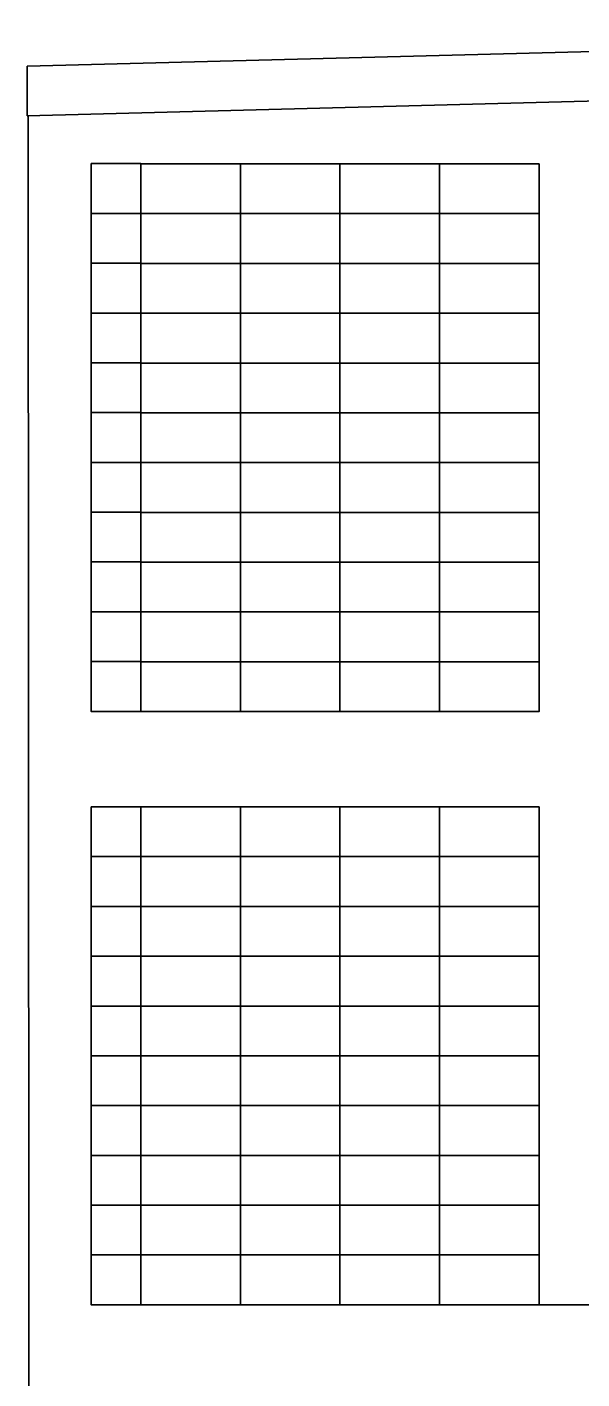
# Model space of a CAD drawing. Header units: inches. Extents: x 5562 to 7663, y 8008 to 10330.
# Drawn here: x 5704 to 5927, y 8341 to 8884 of the extents above; entities that cross this region are included whole.
import ezdxf

# ---------------------------------------------------------------- set-up
doc = ezdxf.new("R2010")
doc.units = ezdxf.units.IN
doc.header["$MEASUREMENT"] = 0
doc.layers.add('A-ELEV-MBE1', color=7, linetype='Continuous', lineweight=35)
doc.layers.add('A-SECT-MCUT', color=7, linetype='Continuous', lineweight=35)

msp = doc.modelspace()

# ---------------------------------------------------------------- linework, layer by layer
at = {"layer": 'A-ELEV-MBE1'}
for p, q in [((5704.4, 8848.33), (5704.4, 8868.19)), ((5704.4, 8848.33), (5704.4, 8868.19)), ((6310, 8864.07), (5704.4, 8848.33)), ((6310, 8864.07), (5704.4, 8848.33)), ((5705.1, 8370.72), (5705.1, 8115.78)), ((5705.1, 8370.72), (5705.1, 8115.78))]:
    msp.add_line(p, q, dxfattribs=at)
for points in [[(5704.4, 8868.19), (6309.63, 8883.95), (6310.3, 8864.07), (6310.3, 8864.07), (6310.3, 8864.07), (6310.3, 8864.07), (6310.3, 8864.07)], [(5704.4, 8868.19), (6309.63, 8883.95), (6310.3, 8864.07), (6310.3, 8864.07), (6310.3, 8864.07), (6310.3, 8864.07), (6310.3, 8864.07)], [(5705.1, 8370.72), (5705.1, 8370.72), (5704.84, 8848.34), (5704.84, 8848.34)], [(5705.1, 8370.72), (5705.1, 8370.72), (5704.84, 8848.34), (5704.84, 8848.34)]]:
    msp.add_lwpolyline(points, dxfattribs=at)
for points in [[(5730.1, 8829.09), (5750.1, 8829.09), (5750.1, 8809.09), (5730.1, 8809.09)], [(5730.1, 8829.09), (5750.1, 8829.09), (5750.1, 8809.09), (5730.1, 8809.09)], [(5750.1, 8829), (5790.1, 8829), (5790.1, 8809), (5750.1, 8809)], [(5750.1, 8829), (5790.1, 8829), (5790.1, 8809), (5750.1, 8809)], [(5790.1, 8829), (5830.1, 8829), (5830.1, 8809), (5790.1, 8809)], [(5790.1, 8829), (5830.1, 8829), (5830.1, 8809), (5790.1, 8809)], [(5830.1, 8829), (5870.1, 8829), (5870.1, 8809), (5830.1, 8809)], [(5830.1, 8829), (5870.1, 8829), (5870.1, 8809), (5830.1, 8809)], [(5870.1, 8829), (5910.1, 8829), (5910.1, 8809), (5870.1, 8809)], [(5870.1, 8829), (5910.1, 8829), (5910.1, 8809), (5870.1, 8809)], [(5730.1, 8809.09), (5750.1, 8809.09), (5750.1, 8789.09), (5730.1, 8789.09)], [(5730.1, 8809.09), (5750.1, 8809.09), (5750.1, 8789.09), (5730.1, 8789.09)], [(5750.1, 8809), (5790.1, 8809), (5790.1, 8789), (5750.1, 8789)], [(5750.1, 8809), (5790.1, 8809), (5790.1, 8789), (5750.1, 8789)], [(5790.1, 8809), (5830.1, 8809), (5830.1, 8789), (5790.1, 8789)], [(5790.1, 8809), (5830.1, 8809), (5830.1, 8789), (5790.1, 8789)], [(5830.1, 8809), (5870.1, 8809), (5870.1, 8789), (5830.1, 8789)], [(5830.1, 8809), (5870.1, 8809), (5870.1, 8789), (5830.1, 8789)], [(5870.1, 8809), (5910.1, 8809), (5910.1, 8789), (5870.1, 8789)], [(5870.1, 8809), (5910.1, 8809), (5910.1, 8789), (5870.1, 8789)], [(5730.1, 8789.09), (5750.1, 8789.09), (5750.1, 8769.09), (5730.1, 8769.09)], [(5730.1, 8789.09), (5750.1, 8789.09), (5750.1, 8769.09), (5730.1, 8769.09)], [(5750.1, 8789), (5790.1, 8789), (5790.1, 8769), (5750.1, 8769)], [(5750.1, 8789), (5790.1, 8789), (5790.1, 8769), (5750.1, 8769)], [(5790.1, 8789), (5830.1, 8789), (5830.1, 8769), (5790.1, 8769)], [(5790.1, 8789), (5830.1, 8789), (5830.1, 8769), (5790.1, 8769)], [(5830.1, 8789), (5870.1, 8789), (5870.1, 8769), (5830.1, 8769)], [(5830.1, 8789), (5870.1, 8789), (5870.1, 8769), (5830.1, 8769)], [(5870.1, 8789), (5910.1, 8789), (5910.1, 8769), (5870.1, 8769)], [(5870.1, 8789), (5910.1, 8789), (5910.1, 8769), (5870.1, 8769)], [(5730.1, 8769.09), (5750.1, 8769.09), (5750.1, 8749.09), (5730.1, 8749.09)], [(5730.1, 8769.09), (5750.1, 8769.09), (5750.1, 8749.09), (5730.1, 8749.09)], [(5750.1, 8769), (5790.1, 8769), (5790.1, 8749), (5750.1, 8749)], [(5750.1, 8769), (5790.1, 8769), (5790.1, 8749), (5750.1, 8749)], [(5790.1, 8769), (5830.1, 8769), (5830.1, 8749), (5790.1, 8749)], [(5790.1, 8769), (5830.1, 8769), (5830.1, 8749), (5790.1, 8749)], [(5830.1, 8769), (5870.1, 8769), (5870.1, 8749), (5830.1, 8749)], [(5830.1, 8769), (5870.1, 8769), (5870.1, 8749), (5830.1, 8749)], [(5870.1, 8769), (5910.1, 8769), (5910.1, 8749), (5870.1, 8749)], [(5870.1, 8769), (5910.1, 8769), (5910.1, 8749), (5870.1, 8749)], [(5730.1, 8749.09), (5750.1, 8749.09), (5750.1, 8729.09), (5730.1, 8729.09)], [(5730.1, 8749.09), (5750.1, 8749.09), (5750.1, 8729.09), (5730.1, 8729.09)], [(5750.1, 8749), (5790.1, 8749), (5790.1, 8729), (5750.1, 8729)], [(5750.1, 8749), (5790.1, 8749), (5790.1, 8729), (5750.1, 8729)], [(5790.1, 8749), (5830.1, 8749), (5830.1, 8729), (5790.1, 8729)], [(5790.1, 8749), (5830.1, 8749), (5830.1, 8729), (5790.1, 8729)], [(5830.1, 8749), (5870.1, 8749), (5870.1, 8729), (5830.1, 8729)], [(5830.1, 8749), (5870.1, 8749), (5870.1, 8729), (5830.1, 8729)], [(5870.1, 8749), (5910.1, 8749), (5910.1, 8729), (5870.1, 8729)], [(5870.1, 8749), (5910.1, 8749), (5910.1, 8729), (5870.1, 8729)], [(5730.1, 8729.09), (5750.1, 8729.09), (5750.1, 8709.09), (5730.1, 8709.09)], [(5730.1, 8729.09), (5750.1, 8729.09), (5750.1, 8709.09), (5730.1, 8709.09)], [(5750.1, 8729), (5790.1, 8729), (5790.1, 8709), (5750.1, 8709)], [(5750.1, 8729), (5790.1, 8729), (5790.1, 8709), (5750.1, 8709)], [(5790.1, 8729), (5830.1, 8729), (5830.1, 8709), (5790.1, 8709)], [(5790.1, 8729), (5830.1, 8729), (5830.1, 8709), (5790.1, 8709)], [(5830.1, 8729), (5870.1, 8729), (5870.1, 8709), (5830.1, 8709)], [(5830.1, 8729), (5870.1, 8729), (5870.1, 8709), (5830.1, 8709)], [(5870.1, 8729), (5910.1, 8729), (5910.1, 8709), (5870.1, 8709)], [(5870.1, 8729), (5910.1, 8729), (5910.1, 8709), (5870.1, 8709)], [(5730.1, 8709.09), (5750.1, 8709.09), (5750.1, 8689.09), (5730.1, 8689.09)], [(5730.1, 8709.09), (5750.1, 8709.09), (5750.1, 8689.09), (5730.1, 8689.09)], [(5750.1, 8709), (5790.1, 8709), (5790.1, 8689), (5750.1, 8689)], [(5750.1, 8709), (5790.1, 8709), (5790.1, 8689), (5750.1, 8689)], [(5790.1, 8709), (5830.1, 8709), (5830.1, 8689), (5790.1, 8689)], [(5790.1, 8709), (5830.1, 8709), (5830.1, 8689), (5790.1, 8689)], [(5830.1, 8709), (5870.1, 8709), (5870.1, 8689), (5830.1, 8689)], [(5830.1, 8709), (5870.1, 8709), (5870.1, 8689), (5830.1, 8689)], [(5870.1, 8709), (5910.1, 8709), (5910.1, 8689), (5870.1, 8689)], [(5870.1, 8709), (5910.1, 8709), (5910.1, 8689), (5870.1, 8689)], [(5730.1, 8689.09), (5750.1, 8689.09), (5750.1, 8669.09), (5730.1, 8669.09)], [(5730.1, 8689.09), (5750.1, 8689.09), (5750.1, 8669.09), (5730.1, 8669.09)], [(5750.1, 8689), (5790.1, 8689), (5790.1, 8669), (5750.1, 8669)], [(5750.1, 8689), (5790.1, 8689), (5790.1, 8669), (5750.1, 8669)], [(5790.1, 8689), (5830.1, 8689), (5830.1, 8669), (5790.1, 8669)], [(5790.1, 8689), (5830.1, 8689), (5830.1, 8669), (5790.1, 8669)], [(5830.1, 8689), (5870.1, 8689), (5870.1, 8669), (5830.1, 8669)], [(5830.1, 8689), (5870.1, 8689), (5870.1, 8669), (5830.1, 8669)], [(5870.1, 8689), (5910.1, 8689), (5910.1, 8669), (5870.1, 8669)], [(5870.1, 8689), (5910.1, 8689), (5910.1, 8669), (5870.1, 8669)], [(5730.1, 8669.09), (5750.1, 8669.09), (5750.1, 8649.09), (5730.1, 8649.09)], [(5730.1, 8669.09), (5750.1, 8669.09), (5750.1, 8649.09), (5730.1, 8649.09)], [(5750.1, 8669), (5790.1, 8669), (5790.1, 8649), (5750.1, 8649)], [(5750.1, 8669), (5790.1, 8669), (5790.1, 8649), (5750.1, 8649)], [(5790.1, 8669), (5830.1, 8669), (5830.1, 8649), (5790.1, 8649)], [(5790.1, 8669), (5830.1, 8669), (5830.1, 8649), (5790.1, 8649)], [(5830.1, 8669), (5870.1, 8669), (5870.1, 8649), (5830.1, 8649)], [(5830.1, 8669), (5870.1, 8669), (5870.1, 8649), (5830.1, 8649)], [(5870.1, 8669), (5910.1, 8669), (5910.1, 8649), (5870.1, 8649)], [(5870.1, 8669), (5910.1, 8669), (5910.1, 8649), (5870.1, 8649)], [(5730.1, 8649.09), (5750.1, 8649.09), (5750.1, 8629.09), (5730.1, 8629.09)], [(5730.1, 8649.09), (5750.1, 8649.09), (5750.1, 8629.09), (5730.1, 8629.09)], [(5750.1, 8649), (5790.1, 8649), (5790.1, 8629), (5750.1, 8629)], [(5750.1, 8649), (5790.1, 8649), (5790.1, 8629), (5750.1, 8629)], [(5790.1, 8649), (5830.1, 8649), (5830.1, 8629), (5790.1, 8629)], [(5790.1, 8649), (5830.1, 8649), (5830.1, 8629), (5790.1, 8629)], [(5830.1, 8649), (5870.1, 8649), (5870.1, 8629), (5830.1, 8629)], [(5830.1, 8649), (5870.1, 8649), (5870.1, 8629), (5830.1, 8629)], [(5870.1, 8649), (5910.1, 8649), (5910.1, 8629), (5870.1, 8629)], [(5870.1, 8649), (5910.1, 8649), (5910.1, 8629), (5870.1, 8629)], [(5730.1, 8629.09), (5750.1, 8629.09), (5750.1, 8609.09), (5730.1, 8609.09)], [(5730.1, 8629.09), (5750.1, 8629.09), (5750.1, 8609.09), (5730.1, 8609.09)], [(5750.1, 8629), (5790.1, 8629), (5790.1, 8609), (5750.1, 8609)], [(5750.1, 8629), (5790.1, 8629), (5790.1, 8609), (5750.1, 8609)], [(5790.1, 8629), (5830.1, 8629), (5830.1, 8609), (5790.1, 8609)], [(5790.1, 8629), (5830.1, 8629), (5830.1, 8609), (5790.1, 8609)], [(5830.1, 8629), (5870.1, 8629), (5870.1, 8609), (5830.1, 8609)], [(5830.1, 8629), (5870.1, 8629), (5870.1, 8609), (5830.1, 8609)], [(5870.1, 8629), (5910.1, 8629), (5910.1, 8609), (5870.1, 8609)], [(5870.1, 8629), (5910.1, 8629), (5910.1, 8609), (5870.1, 8609)], [(5730.1, 8570.72), (5750.1, 8570.72), (5750.1, 8550.72), (5730.1, 8550.72)], [(5730.1, 8570.72), (5750.1, 8570.72), (5750.1, 8550.72), (5730.1, 8550.72)], [(5750.1, 8570.72), (5790.1, 8570.72), (5790.1, 8550.72), (5750.1, 8550.72)], [(5750.1, 8570.72), (5790.1, 8570.72), (5790.1, 8550.72), (5750.1, 8550.72)], [(5790.1, 8570.72), (5830.1, 8570.72), (5830.1, 8550.72), (5790.1, 8550.72)], [(5790.1, 8570.72), (5830.1, 8570.72), (5830.1, 8550.72), (5790.1, 8550.72)], [(5830.1, 8570.72), (5870.1, 8570.72), (5870.1, 8550.72), (5830.1, 8550.72)], [(5830.1, 8570.72), (5870.1, 8570.72), (5870.1, 8550.72), (5830.1, 8550.72)], [(5870.1, 8570.72), (5910.1, 8570.72), (5910.1, 8550.72), (5870.1, 8550.72)], [(5870.1, 8570.72), (5910.1, 8570.72), (5910.1, 8550.72), (5870.1, 8550.72)], [(5730.1, 8550.72), (5750.1, 8550.72), (5750.1, 8530.72), (5730.1, 8530.72)], [(5730.1, 8550.72), (5750.1, 8550.72), (5750.1, 8530.72), (5730.1, 8530.72)], [(5750.1, 8550.72), (5790.1, 8550.72), (5790.1, 8530.72), (5750.1, 8530.72)], [(5750.1, 8550.72), (5790.1, 8550.72), (5790.1, 8530.72), (5750.1, 8530.72)], [(5790.1, 8550.72), (5830.1, 8550.72), (5830.1, 8530.72), (5790.1, 8530.72)], [(5790.1, 8550.72), (5830.1, 8550.72), (5830.1, 8530.72), (5790.1, 8530.72)], [(5830.1, 8550.72), (5870.1, 8550.72), (5870.1, 8530.72), (5830.1, 8530.72)], [(5830.1, 8550.72), (5870.1, 8550.72), (5870.1, 8530.72), (5830.1, 8530.72)], [(5870.1, 8550.72), (5910.1, 8550.72), (5910.1, 8530.72), (5870.1, 8530.72)], [(5870.1, 8550.72), (5910.1, 8550.72), (5910.1, 8530.72), (5870.1, 8530.72)], [(5730.1, 8530.72), (5750.1, 8530.72), (5750.1, 8510.72), (5730.1, 8510.72)], [(5730.1, 8530.72), (5750.1, 8530.72), (5750.1, 8510.72), (5730.1, 8510.72)], [(5750.1, 8530.72), (5790.1, 8530.72), (5790.1, 8510.72), (5750.1, 8510.72)], [(5750.1, 8530.72), (5790.1, 8530.72), (5790.1, 8510.72), (5750.1, 8510.72)], [(5790.1, 8530.72), (5830.1, 8530.72), (5830.1, 8510.72), (5790.1, 8510.72)], [(5790.1, 8530.72), (5830.1, 8530.72), (5830.1, 8510.72), (5790.1, 8510.72)], [(5830.1, 8530.72), (5870.1, 8530.72), (5870.1, 8510.72), (5830.1, 8510.72)], [(5830.1, 8530.72), (5870.1, 8530.72), (5870.1, 8510.72), (5830.1, 8510.72)], [(5870.1, 8530.72), (5910.1, 8530.72), (5910.1, 8510.72), (5870.1, 8510.72)], [(5870.1, 8530.72), (5910.1, 8530.72), (5910.1, 8510.72), (5870.1, 8510.72)], [(5730.1, 8510.72), (5750.1, 8510.72), (5750.1, 8490.72), (5730.1, 8490.72)], [(5730.1, 8510.72), (5750.1, 8510.72), (5750.1, 8490.72), (5730.1, 8490.72)], [(5750.1, 8510.72), (5790.1, 8510.72), (5790.1, 8490.72), (5750.1, 8490.72)], [(5750.1, 8510.72), (5790.1, 8510.72), (5790.1, 8490.72), (5750.1, 8490.72)], [(5790.1, 8510.72), (5830.1, 8510.72), (5830.1, 8490.72), (5790.1, 8490.72)], [(5790.1, 8510.72), (5830.1, 8510.72), (5830.1, 8490.72), (5790.1, 8490.72)], [(5830.1, 8510.72), (5870.1, 8510.72), (5870.1, 8490.72), (5830.1, 8490.72)], [(5830.1, 8510.72), (5870.1, 8510.72), (5870.1, 8490.72), (5830.1, 8490.72)], [(5870.1, 8510.72), (5910.1, 8510.72), (5910.1, 8490.72), (5870.1, 8490.72)], [(5870.1, 8510.72), (5910.1, 8510.72), (5910.1, 8490.72), (5870.1, 8490.72)], [(5730.1, 8490.72), (5750.1, 8490.72), (5750.1, 8470.72), (5730.1, 8470.72)], [(5730.1, 8490.72), (5750.1, 8490.72), (5750.1, 8470.72), (5730.1, 8470.72)], [(5750.1, 8490.72), (5790.1, 8490.72), (5790.1, 8470.72), (5750.1, 8470.72)], [(5750.1, 8490.72), (5790.1, 8490.72), (5790.1, 8470.72), (5750.1, 8470.72)], [(5790.1, 8490.72), (5830.1, 8490.72), (5830.1, 8470.72), (5790.1, 8470.72)], [(5790.1, 8490.72), (5830.1, 8490.72), (5830.1, 8470.72), (5790.1, 8470.72)], [(5830.1, 8490.72), (5870.1, 8490.72), (5870.1, 8470.72), (5830.1, 8470.72)], [(5830.1, 8490.72), (5870.1, 8490.72), (5870.1, 8470.72), (5830.1, 8470.72)], [(5870.1, 8490.72), (5910.1, 8490.72), (5910.1, 8470.72), (5870.1, 8470.72)], [(5870.1, 8490.72), (5910.1, 8490.72), (5910.1, 8470.72), (5870.1, 8470.72)], [(5730.1, 8470.72), (5750.1, 8470.72), (5750.1, 8450.72), (5730.1, 8450.72)], [(5730.1, 8470.72), (5750.1, 8470.72), (5750.1, 8450.72), (5730.1, 8450.72)], [(5750.1, 8470.72), (5790.1, 8470.72), (5790.1, 8450.72), (5750.1, 8450.72)], [(5750.1, 8470.72), (5790.1, 8470.72), (5790.1, 8450.72), (5750.1, 8450.72)], [(5790.1, 8470.72), (5830.1, 8470.72), (5830.1, 8450.72), (5790.1, 8450.72)], [(5790.1, 8470.72), (5830.1, 8470.72), (5830.1, 8450.72), (5790.1, 8450.72)], [(5830.1, 8470.72), (5870.1, 8470.72), (5870.1, 8450.72), (5830.1, 8450.72)], [(5830.1, 8470.72), (5870.1, 8470.72), (5870.1, 8450.72), (5830.1, 8450.72)], [(5870.1, 8470.72), (5910.1, 8470.72), (5910.1, 8450.72), (5870.1, 8450.72)], [(5870.1, 8470.72), (5910.1, 8470.72), (5910.1, 8450.72), (5870.1, 8450.72)], [(5730.1, 8450.72), (5750.1, 8450.72), (5750.1, 8430.72), (5730.1, 8430.72)], [(5730.1, 8450.72), (5750.1, 8450.72), (5750.1, 8430.72), (5730.1, 8430.72)], [(5750.1, 8450.72), (5790.1, 8450.72), (5790.1, 8430.72), (5750.1, 8430.72)], [(5750.1, 8450.72), (5790.1, 8450.72), (5790.1, 8430.72), (5750.1, 8430.72)], [(5790.1, 8450.72), (5830.1, 8450.72), (5830.1, 8430.72), (5790.1, 8430.72)], [(5790.1, 8450.72), (5830.1, 8450.72), (5830.1, 8430.72), (5790.1, 8430.72)], [(5830.1, 8450.72), (5870.1, 8450.72), (5870.1, 8430.72), (5830.1, 8430.72)], [(5830.1, 8450.72), (5870.1, 8450.72), (5870.1, 8430.72), (5830.1, 8430.72)], [(5870.1, 8450.72), (5910.1, 8450.72), (5910.1, 8430.72), (5870.1, 8430.72)], [(5870.1, 8450.72), (5910.1, 8450.72), (5910.1, 8430.72), (5870.1, 8430.72)], [(5730.1, 8430.72), (5750.1, 8430.72), (5750.1, 8410.72), (5730.1, 8410.72)], [(5730.1, 8430.72), (5750.1, 8430.72), (5750.1, 8410.72), (5730.1, 8410.72)], [(5750.1, 8430.72), (5790.1, 8430.72), (5790.1, 8410.72), (5750.1, 8410.72)], [(5750.1, 8430.72), (5790.1, 8430.72), (5790.1, 8410.72), (5750.1, 8410.72)], [(5790.1, 8430.72), (5830.1, 8430.72), (5830.1, 8410.72), (5790.1, 8410.72)], [(5790.1, 8430.72), (5830.1, 8430.72), (5830.1, 8410.72), (5790.1, 8410.72)], [(5830.1, 8430.72), (5870.1, 8430.72), (5870.1, 8410.72), (5830.1, 8410.72)], [(5830.1, 8430.72), (5870.1, 8430.72), (5870.1, 8410.72), (5830.1, 8410.72)], [(5870.1, 8430.72), (5910.1, 8430.72), (5910.1, 8410.72), (5870.1, 8410.72)], [(5870.1, 8430.72), (5910.1, 8430.72), (5910.1, 8410.72), (5870.1, 8410.72)], [(5730.1, 8410.72), (5750.1, 8410.72), (5750.1, 8390.72), (5730.1, 8390.72)], [(5730.1, 8410.72), (5750.1, 8410.72), (5750.1, 8390.72), (5730.1, 8390.72)], [(5750.1, 8410.72), (5790.1, 8410.72), (5790.1, 8390.72), (5750.1, 8390.72)], [(5750.1, 8410.72), (5790.1, 8410.72), (5790.1, 8390.72), (5750.1, 8390.72)], [(5790.1, 8410.72), (5830.1, 8410.72), (5830.1, 8390.72), (5790.1, 8390.72)], [(5790.1, 8410.72), (5830.1, 8410.72), (5830.1, 8390.72), (5790.1, 8390.72)], [(5830.1, 8410.72), (5870.1, 8410.72), (5870.1, 8390.72), (5830.1, 8390.72)], [(5830.1, 8410.72), (5870.1, 8410.72), (5870.1, 8390.72), (5830.1, 8390.72)], [(5870.1, 8410.72), (5910.1, 8410.72), (5910.1, 8390.72), (5870.1, 8390.72)], [(5870.1, 8410.72), (5910.1, 8410.72), (5910.1, 8390.72), (5870.1, 8390.72)], [(5730.1, 8390.72), (5750.1, 8390.72), (5750.1, 8370.72), (5730.1, 8370.72)], [(5730.1, 8390.72), (5750.1, 8390.72), (5750.1, 8370.72), (5730.1, 8370.72)], [(5750.1, 8390.72), (5790.1, 8390.72), (5790.1, 8370.72), (5750.1, 8370.72)], [(5750.1, 8390.72), (5790.1, 8390.72), (5790.1, 8370.72), (5750.1, 8370.72)], [(5790.1, 8390.72), (5830.1, 8390.72), (5830.1, 8370.72), (5790.1, 8370.72)], [(5790.1, 8390.72), (5830.1, 8390.72), (5830.1, 8370.72), (5790.1, 8370.72)], [(5830.1, 8390.72), (5870.1, 8390.72), (5870.1, 8370.72), (5830.1, 8370.72)], [(5830.1, 8390.72), (5870.1, 8390.72), (5870.1, 8370.72), (5830.1, 8370.72)], [(5870.1, 8390.72), (5910.1, 8390.72), (5910.1, 8370.72), (5870.1, 8370.72)], [(5870.1, 8390.72), (5910.1, 8390.72), (5910.1, 8370.72), (5870.1, 8370.72)]]:
    msp.add_lwpolyline(points, close=True, dxfattribs=at)
at = {"layer": 'A-SECT-MCUT'}
msp.add_lwpolyline([(5730.1, 8370.72), (6275.65, 8370.72)], dxfattribs=at)
msp.add_lwpolyline([(5730.1, 8370.72), (6275.65, 8370.72)], dxfattribs=at)

doc.saveas('drawing.dxf')
